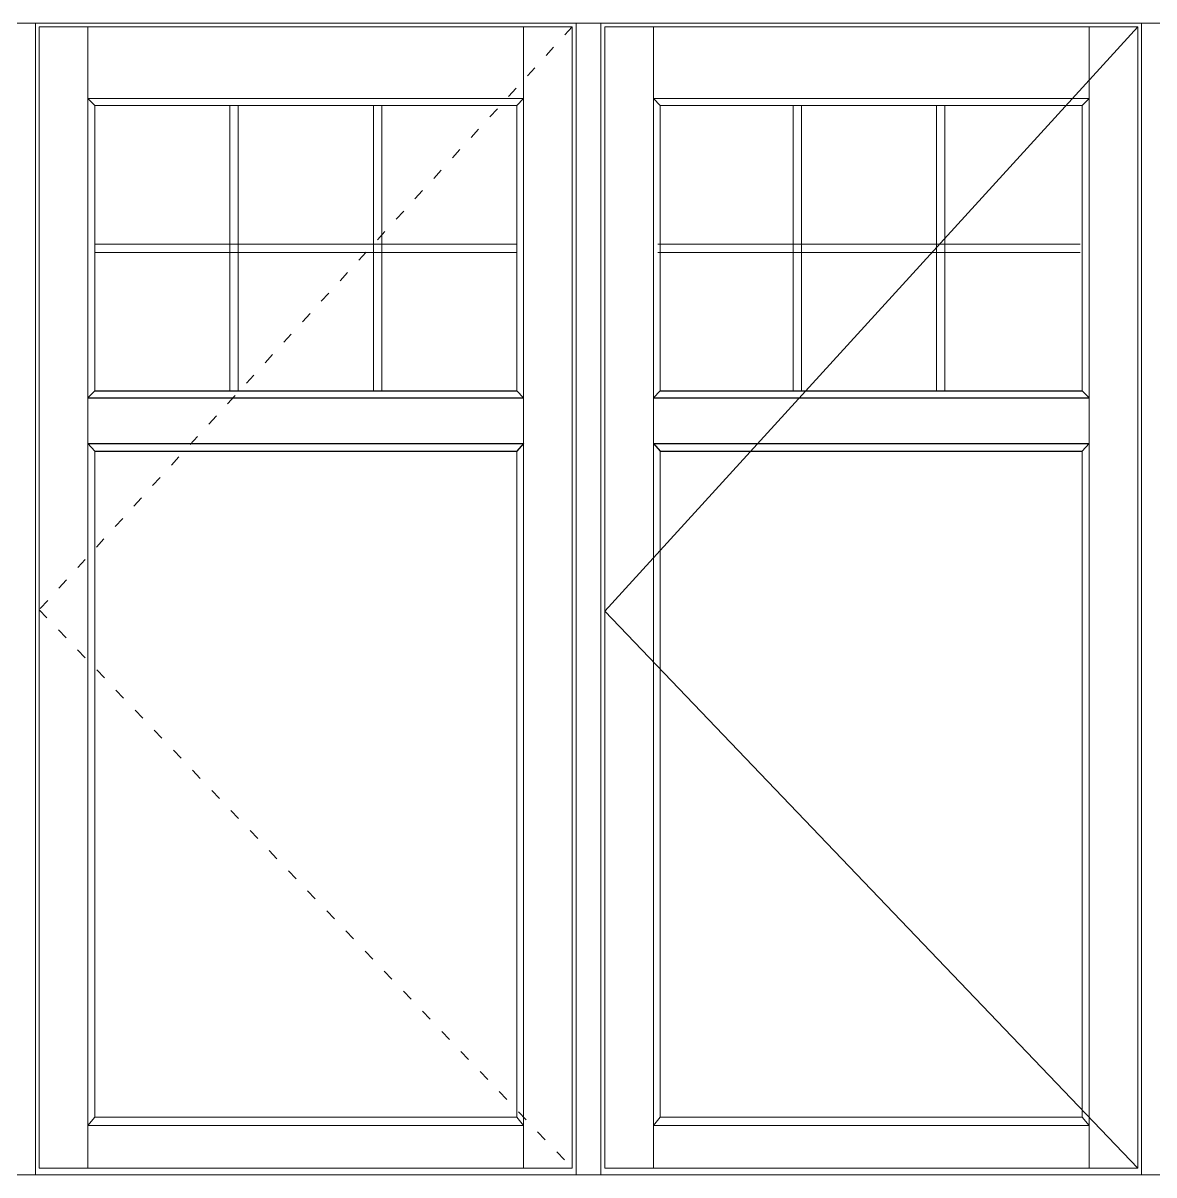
# Model space of a CAD drawing. Header units: millimetres. Extents: x 0 to 182016, y 11 to 3710.
# Drawn here: x 119330 to 120552, y 1222 to 2467 of the extents above; entities that cross this region are included whole.
import ezdxf

# ---------------------------------------------------------------- set-up
doc = ezdxf.new("R2010")
doc.units = ezdxf.units.MM
doc.linetypes.add('ACAD_ISO03W100', pattern=[30, 12, -18])
doc.linetypes.add('TRACKS', pattern='A,3.81,[130,ltypeshp.shx,S=6.35,R=0,X=0,Y=0],3.81', length=7.62)

msp = doc.modelspace()

# ---------------------------------------------------------------- linework, layer by layer
at = {"lineweight": 5}
for p, q in [((117469.5503929, 2466.5591026), (121189.583774, 2466.5591026)), ((119343.0670836, 1221.8784823), (119343.0670836, 2466.5591026)), ((119927.2393138, 1221.8784823), (119927.2393138, 2466.5591026)), ((119954.2393138, 1221.8784823), (119954.2393138, 2466.5591026)), ((120538.4115439, 1221.8784823), (120538.4115439, 2466.5591026)), ((119347.0670836, 2462.5591026), (119923.2393134, 2462.5591026)), ((119347.0670836, 1229.3286539), (119347.0670836, 2462.5591026)), ((119399.7499893, 1229.3286539), (119399.7499893, 2462.5591026)), ((119870.556408, 1229.3286539), (119870.556408, 2462.5591026)), ((119923.2393137, 1229.3286539), (119923.2393137, 2462.5591026)), ((119958.2393138, 2462.5591026), (120534.4115435, 2462.5591026)), ((119958.2393138, 1229.3286539), (119958.2393138, 2462.5591026)), ((120010.9222195, 1229.3286539), (120010.9222195, 2462.5591026)), ((120481.7286382, 1229.3286539), (120481.7286382, 2462.5591026)), ((120534.4115439, 1229.3286539), (120534.4115439, 2462.5591026)), ((119399.7499893, 2384.876197), (119870.556408, 2384.876197)), ((119407.0670836, 2377.5591026), (119399.7499893, 2384.876197)), ((119407.0670836, 2377.5591026), (119863.2393137, 2377.5591026)), ((119407.0670836, 2069.0358829), (119407.0670836, 2377.5591026)), ((119553.1337503, 2069.0358829), (119553.1337503, 2377.5591026)), ((119562.1337503, 2069.0358829), (119562.1337503, 2377.5591026)), ((119708.200417, 2069.0358829), (119708.200417, 2377.5591026)), ((119717.200417, 2069.0358829), (119717.200417, 2377.5591026)), ((119863.2393137, 2377.5591026), (119870.556408, 2384.876197)), ((119863.2393137, 2069.0358829), (119863.2393137, 2377.5591026)), ((120010.9222195, 2384.876197), (120481.7286382, 2384.876197)), ((120018.2393138, 2377.5591026), (120010.9222195, 2384.876197)), ((120018.2393138, 2377.5591026), (120474.4115439, 2377.5591026)), ((120018.2393138, 2069.0358829), (120018.2393138, 2377.5591026)), ((120161.86245, 2069.0358829), (120161.86245, 2377.5591026)), ((120170.86245, 2069.0358829), (120170.86245, 2377.5591026)), ((120316.9291166, 2069.0358829), (120316.9291166, 2377.5591026)), ((120325.9291166, 2069.0358829), (120325.9291166, 2377.5591026)), ((120474.4115439, 2377.5591026), (120481.7286382, 2384.876197)), ((120474.4115439, 2069.0358829), (120474.4115439, 2377.5591026)), ((119407.0670836, 2227.7974928), (119863.2393137, 2227.7974928)), ((119407.0670836, 2218.7974928), (119863.2393137, 2218.7974928)), ((120015.7957833, 2227.7974928), (120471.9680134, 2227.7974928)), ((120015.7957833, 2218.7974928), (120471.9680134, 2218.7974928)), ((119407.0670836, 1284.3286539), (119407.0670836, 2004.0358829)), ((119863.2393137, 1284.3286539), (119863.2393137, 2004.0358829)), ((120018.2393138, 1284.3286539), (120018.2393138, 2004.0358829)), ((120474.4115439, 1284.3286539), (120474.4115439, 2004.0358829)), ((119407.0670836, 1284.3286539), (119399.7499893, 1275.3472801)), ((119407.0670836, 1284.3286539), (119863.2393137, 1284.3286539)), ((119863.2393137, 1284.3286539), (119870.556408, 1275.3472801)), ((120018.2393138, 1284.3286539), (120010.9222195, 1275.3472801)), ((120018.2393138, 1284.3286539), (120474.4115439, 1284.3286539)), ((120474.4115439, 1284.3286539), (120481.7286382, 1275.3472801)), ((119399.7499893, 1275.3472801), (119870.556408, 1275.3472801)), ((120010.9222195, 1275.3472801), (120481.7286382, 1275.3472801)), ((117419.5503929, 1221.8784823), (121239.583774, 1221.8784823)), ((119347.0670836, 1229.3286539), (119923.2393134, 1229.3286539)), ((119958.2393138, 1229.3286539), (120534.4115435, 1229.3286539))]:
    msp.add_line(p, q, dxfattribs=at)
at = {"linetype": 'ACAD_ISO03W100', "lineweight": 5}
for p, q in [((119923.2393137, 2462.5591026), (119347.0670833, 1832.6689644)), ((119347.0670833, 1832.6689644), (119923.2393137, 1229.3286539))]:
    msp.add_line(p, q, dxfattribs=at)
at = {"color": 5, "linetype": 'TRACKS', "lineweight": 5}
for p, q in [((120534.4115439, 2462.5591026), (119958.2393134, 1830.9438786)), ((119958.2393134, 1830.9438786), (120534.4115439, 1229.3286539))]:
    msp.add_line(p, q, dxfattribs=at)
at = {"ltscale": 0.1}
for p, q in [((119407.0670836, 2069.0358829), (119863.2393137, 2069.0358829)), ((120018.2393138, 2069.0358829), (120474.4115439, 2069.0358829)), ((119399.7499893, 2061.7187886), (119870.556408, 2061.7187886)), ((120010.9222195, 2061.7187886), (120481.7286382, 2061.7187886)), ((119399.7499893, 2012.1343091), (119870.556408, 2012.1343091)), ((119407.0670836, 2004.0358829), (119863.2393137, 2004.0358829)), ((120010.9222195, 2012.1343091), (120481.7286382, 2012.1343091)), ((120018.2393138, 2004.0358829), (120474.4115439, 2004.0358829))]:
    msp.add_line(p, q, dxfattribs=at)
for points in [[(119407.0670836, 2069.0358829), (119399.7499893, 2061.7187886)], [(119863.2393137, 2069.0358829), (119870.556408, 2061.7187886)], [(120018.2393138, 2069.0358829), (120010.9222195, 2061.7187886)], [(120474.4115439, 2069.0358829), (120481.7286382, 2061.7187886)], [(119399.7499893, 2012.1343091), (119407.0670836, 2004.0358829)], [(119870.556408, 2012.1343091), (119863.2393137, 2004.0358829)], [(120010.9222195, 2012.1343091), (120018.2393138, 2004.0358829)], [(120481.7286382, 2012.1343091), (120474.4115439, 2004.0358829)]]:
    msp.add_lwpolyline(points, dxfattribs=at)

doc.saveas('drawing.dxf')
